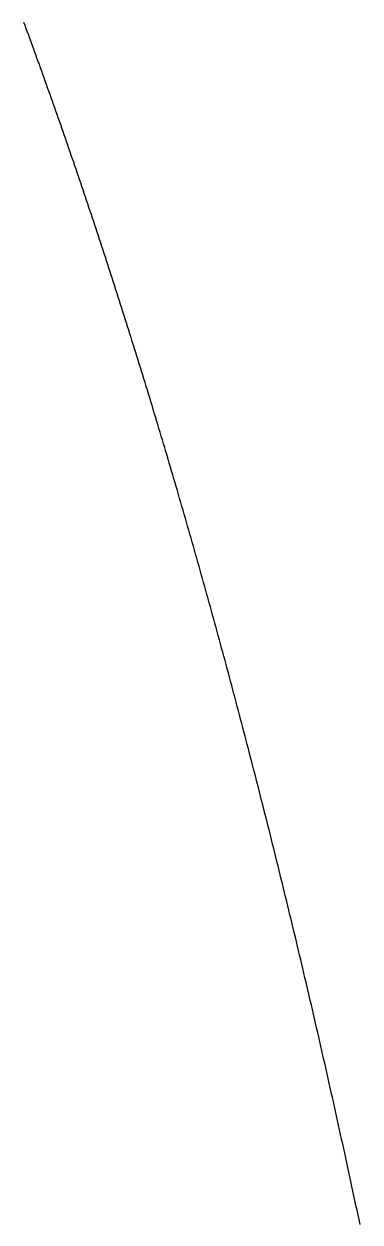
# Model space of a CAD drawing. Extents: x -14 to 314, y -178 to 13.
# Drawn here: x 307.85 to 311.21, y -10.92 to 1.04 of the extents above; entities that cross this region are included whole.
import ezdxf

# ---------------------------------------------------------------- set-up
doc = ezdxf.new("R2010")
doc.units = 0
doc.layers.add('BLACK', color=7, linetype='CONTINUOUS')

msp = doc.modelspace()

# ---------------------------------------------------------------- linework, layer by layer
at = {"layer": 'BLACK', "linetype": 'CONTINUOUS'}
for p, q in [((307.862453, 1.023872), (307.850599, 1.055983)), ((307.874314, 0.991685), (307.862453, 1.023872)), ((307.886166, 0.959465), (307.874314, 0.991685)), ((307.898024, 0.92717), (307.886166, 0.959465)), ((307.909873, 0.894841), (307.898024, 0.92717)), ((307.921729, 0.862437), (307.909873, 0.894841)), ((307.933575, 0.83), (307.921729, 0.862437)), ((307.945427, 0.797487), (307.933575, 0.83)), ((307.95727, 0.764941), (307.945427, 0.797487)), ((307.96912, 0.732319), (307.95727, 0.764941)), ((307.98096, 0.699665), (307.96912, 0.732319)), ((307.992806, 0.666934), (307.98096, 0.699665)), ((308.004643, 0.634171), (307.992806, 0.666934)), ((308.016486, 0.601331), (308.004643, 0.634171)), ((308.028319, 0.568459), (308.016486, 0.601331)), ((308.040159, 0.535511), (308.028319, 0.568459)), ((308.051989, 0.50253), (308.040159, 0.535511)), ((308.063825, 0.469472), (308.051989, 0.50253)), ((308.075652, 0.436382), (308.063825, 0.469472)), ((308.087484, 0.403216), (308.075652, 0.436382)), ((308.099307, 0.370017), (308.087484, 0.403216)), ((308.111136, 0.336741), (308.099307, 0.370017)), ((308.122955, 0.303433), (308.111136, 0.336741)), ((308.13478, 0.270048), (308.122955, 0.303433)), ((308.146596, 0.236631), (308.13478, 0.270048)), ((308.158417, 0.203137), (308.146596, 0.236631)), ((308.170228, 0.169611), (308.158417, 0.203137)), ((308.182046, 0.136008), (308.170228, 0.169611)), ((308.193853, 0.102372), (308.182046, 0.136008)), ((308.205666, 0.06866), (308.193853, 0.102372)), ((308.217469, 0.034915), (308.205666, 0.06866)), ((308.229278, 0.001093), (308.217469, 0.034915)), ((308.241077, -0.032761), (308.229278, 0.001093)), ((308.252882, -0.066692), (308.241077, -0.032761)), ((308.264676, -0.100655), (308.252882, -0.066692)), ((308.276477, -0.134695), (308.264676, -0.100655)), ((308.288267, -0.168768), (308.276477, -0.134695)), ((308.300062, -0.202918), (308.288267, -0.168768)), ((308.311848, -0.2371), (308.300062, -0.202918)), ((308.323639, -0.271359), (308.311848, -0.2371)), ((308.33542, -0.305651), (308.323639, -0.271359)), ((308.347206, -0.340019), (308.33542, -0.305651)), ((308.358982, -0.37442), (308.347206, -0.340019)), ((308.370763, -0.408898), (308.358982, -0.37442)), ((308.382534, -0.443409), (308.370763, -0.408898)), ((308.394311, -0.477996), (308.382534, -0.443409)), ((308.406077, -0.512616), (308.394311, -0.477996)), ((308.417848, -0.547313), (308.406077, -0.512616)), ((308.429609, -0.582042), (308.417848, -0.547313)), ((308.441375, -0.616849), (308.429609, -0.582042)), ((308.453131, -0.651687), (308.441375, -0.616849)), ((308.464891, -0.686603), (308.453131, -0.651687)), ((308.476642, -0.721552), (308.464891, -0.686603)), ((308.488397, -0.756577), (308.476642, -0.721552)), ((308.500142, -0.791635), (308.488397, -0.756577)), ((308.511891, -0.82677), (308.500142, -0.791635)), ((308.523631, -0.861938), (308.511891, -0.82677)), ((308.535375, -0.897182), (308.523631, -0.861938)), ((308.547108, -0.932459), (308.535375, -0.897182)), ((308.558847, -0.967813), (308.547108, -0.932459)), ((308.570574, -1.0032), (308.558847, -0.967813)), ((308.582307, -1.038664), (308.570574, -1.0032)), ((308.594029, -1.07416), (308.582307, -1.038664)), ((308.605755, -1.109733), (308.594029, -1.07416)), ((308.617471, -1.145339), (308.605755, -1.109733)), ((308.629191, -1.181021), (308.617471, -1.145339)), ((308.640901, -1.216737), (308.629191, -1.181021)), ((308.652615, -1.252529), (308.640901, -1.216737)), ((308.664318, -1.288354), (308.652615, -1.252529)), ((308.676025, -1.324256), (308.664318, -1.288354)), ((308.687723, -1.36019), (308.676025, -1.324256)), ((308.699424, -1.396201), (308.687723, -1.36019)), ((308.711114, -1.432245), (308.699424, -1.396201)), ((308.722809, -1.468366), (308.711114, -1.432245)), ((308.734492, -1.504519), (308.722809, -1.468366)), ((308.74618, -1.54075), (308.734492, -1.504519)), ((308.757857, -1.577013), (308.74618, -1.54075)), ((308.769538, -1.613353), (308.757857, -1.577013)), ((308.781209, -1.649725), (308.769538, -1.613353)), ((308.792883, -1.686174), (308.781209, -1.649725)), ((308.804546, -1.722656), (308.792883, -1.686174)), ((308.816213, -1.759215), (308.804546, -1.722656)), ((308.827869, -1.795806), (308.816213, -1.759215)), ((308.839529, -1.832475), (308.827869, -1.795806)), ((308.851178, -1.869175), (308.839529, -1.832475)), ((308.86283, -1.905953), (308.851178, -1.869175)), ((308.874472, -1.942763), (308.86283, -1.905953)), ((308.886117, -1.97965), (308.874472, -1.942763)), ((308.897751, -2.016569), (308.886117, -1.97965)), ((308.909388, -2.053566), (308.897751, -2.016569)), ((308.921015, -2.090594), (308.909388, -2.053566)), ((308.932645, -2.1277), (308.921015, -2.090594)), ((308.944264, -2.164838), (308.932645, -2.1277)), ((308.955886, -2.202053), (308.944264, -2.164838)), ((308.967497, -2.2393), (308.955886, -2.202053)), ((308.979111, -2.276624), (308.967497, -2.2393)), ((308.990714, -2.313981), (308.979111, -2.276624)), ((309.00232, -2.351414), (308.990714, -2.313981)), ((309.013915, -2.388879), (309.00232, -2.351414)), ((309.025513, -2.426422), (309.013915, -2.388879)), ((309.037099, -2.463997), (309.025513, -2.426422)), ((309.048689, -2.501648), (309.037099, -2.463997)), ((309.060268, -2.539332), (309.048689, -2.501648)), ((309.071849, -2.577093), (309.060268, -2.539332)), ((309.083419, -2.614885), (309.071849, -2.577093)), ((309.094992, -2.652755), (309.083419, -2.614885)), ((309.106553, -2.690657), (309.094992, -2.652755)), ((309.118117, -2.728635), (309.106553, -2.690657)), ((309.12967, -2.766646), (309.118117, -2.728635)), ((309.141225, -2.804733), (309.12967, -2.766646)), ((309.152769, -2.842853), (309.141225, -2.804733)), ((309.164315, -2.881049), (309.152769, -2.842853)), ((309.17585, -2.919277), (309.164315, -2.881049)), ((309.187388, -2.957582), (309.17585, -2.919277)), ((309.198914, -2.995919), (309.187388, -2.957582)), ((309.210442, -3.034333), (309.198914, -2.995919)), ((309.221959, -3.072778), (309.210442, -3.034333)), ((309.233478, -3.111301), (309.221959, -3.072778)), ((309.244985, -3.149855), (309.233478, -3.111301)), ((309.256495, -3.188486), (309.244985, -3.149855)), ((309.267992, -3.227148), (309.256495, -3.188486)), ((309.279492, -3.265888), (309.267992, -3.227148)), ((309.290981, -3.304659), (309.279492, -3.265888)), ((309.302471, -3.343507), (309.290981, -3.304659)), ((309.31395, -3.382386), (309.302471, -3.343507)), ((309.32543, -3.421342), (309.31395, -3.382386)), ((309.336899, -3.46033), (309.32543, -3.421342)), ((309.34837, -3.499394), (309.336899, -3.46033)), ((309.359829, -3.53849), (309.34837, -3.499394)), ((309.371289, -3.577662), (309.359829, -3.53849)), ((309.382738, -3.616866), (309.371289, -3.577662)), ((309.394188, -3.656147), (309.382738, -3.616866)), ((309.405627, -3.695458), (309.394188, -3.656147)), ((309.417067, -3.734847), (309.405627, -3.695458)), ((309.428495, -3.774267), (309.417067, -3.734847)), ((309.439925, -3.813763), (309.428495, -3.774267)), ((309.451343, -3.853291), (309.439925, -3.813763)), ((309.462762, -3.892895), (309.451343, -3.853291)), ((309.474169, -3.93253), (309.462762, -3.892895)), ((309.485577, -3.972242), (309.474169, -3.93253)), ((309.496974, -4.011985), (309.485577, -3.972242)), ((309.508371, -4.051804), (309.496974, -4.011985)), ((309.519757, -4.091655), (309.508371, -4.051804)), ((309.531143, -4.131581), (309.519757, -4.091655)), ((309.542518, -4.171539), (309.531143, -4.131581)), ((309.553894, -4.211573), (309.542518, -4.171539)), ((309.565257, -4.251638), (309.553894, -4.211573)), ((309.576621, -4.29178), (309.565257, -4.251638)), ((309.587973, -4.331952), (309.576621, -4.29178)), ((309.599326, -4.372201), (309.587973, -4.331952)), ((309.610667, -4.41248), (309.599326, -4.372201)), ((309.622008, -4.452835), (309.610667, -4.41248)), ((309.633338, -4.493222), (309.622008, -4.452835)), ((309.644667, -4.533684), (309.633338, -4.493222)), ((309.655985, -4.574177), (309.644667, -4.533684)), ((309.667303, -4.614746), (309.655985, -4.574177)), ((309.678609, -4.655346), (309.667303, -4.614746)), ((309.689915, -4.696022), (309.678609, -4.655346)), ((309.701209, -4.736728), (309.689915, -4.696022)), ((309.712503, -4.77751), (309.701209, -4.736728)), ((309.723785, -4.818323), (309.712503, -4.77751)), ((309.735067, -4.859212), (309.723785, -4.818323)), ((309.746336, -4.900131), (309.735067, -4.859212)), ((309.757606, -4.941125), (309.746336, -4.900131)), ((309.768863, -4.982151), (309.757606, -4.941125)), ((309.78012, -5.023252), (309.768863, -4.982151)), ((309.791365, -5.064383), (309.78012, -5.023252)), ((309.80261, -5.10559), (309.791365, -5.064383)), ((309.813842, -5.146827), (309.80261, -5.10559)), ((309.825074, -5.188139), (309.813842, -5.146827)), ((309.836294, -5.229482), (309.825074, -5.188139)), ((309.847513, -5.2709), (309.836294, -5.229482)), ((309.858719, -5.312349), (309.847513, -5.2709)), ((309.869925, -5.353873), (309.858719, -5.312349)), ((309.881119, -5.395427), (309.869925, -5.353873)), ((309.892312, -5.437055), (309.881119, -5.395427)), ((309.903492, -5.478715), (309.892312, -5.437055)), ((309.914672, -5.520449), (309.903492, -5.478715)), ((309.925839, -5.562213), (309.914672, -5.520449)), ((309.937006, -5.604052), (309.925839, -5.562213)), ((309.94816, -5.645922), (309.937006, -5.604052)), ((309.959312, -5.687866), (309.94816, -5.645922)), ((309.970453, -5.72984), (309.959312, -5.687866)), ((309.981592, -5.771888), (309.970453, -5.72984)), ((309.992718, -5.813967), (309.981592, -5.771888)), ((310.003844, -5.85612), (309.992718, -5.813967)), ((310.014956, -5.898303), (310.003844, -5.85612)), ((310.026068, -5.940561), (310.014956, -5.898303)), ((310.037166, -5.982848), (310.026068, -5.940561)), ((310.048264, -6.02521), (310.037166, -5.982848)), ((310.059348, -6.067601), (310.048264, -6.02521)), ((310.070432, -6.110067), (310.059348, -6.067601)), ((310.081502, -6.152562), (310.070432, -6.110067)), ((310.092571, -6.195132), (310.081502, -6.152562)), ((310.103627, -6.237731), (310.092571, -6.195132)), ((310.114681, -6.280404), (310.103627, -6.237731)), ((310.125722, -6.323106), (310.114681, -6.280404)), ((310.136762, -6.365883), (310.125722, -6.323106)), ((310.147789, -6.408689), (310.136762, -6.365883)), ((310.158814, -6.451568), (310.147789, -6.408689)), ((310.169826, -6.494477), (310.158814, -6.451568)), ((310.180836, -6.53746), (310.169826, -6.494477)), ((310.191833, -6.580472), (310.180836, -6.53746)), ((310.202827, -6.623558), (310.191833, -6.580472)), ((310.213809, -6.666672), (310.202827, -6.623558)), ((310.224789, -6.70986), (310.213809, -6.666672)), ((310.235756, -6.753078), (310.224789, -6.70986)), ((310.24672, -6.796368), (310.235756, -6.753078)), ((310.257671, -6.839688), (310.24672, -6.796368)), ((310.26862, -6.883081), (310.257671, -6.839688)), ((310.279556, -6.926502), (310.26862, -6.883081)), ((310.290489, -6.969997), (310.279556, -6.926502)), ((310.301409, -7.013521), (310.290489, -6.969997)), ((310.312327, -7.057117), (310.301409, -7.013521)), ((310.323231, -7.100742), (310.312327, -7.057117)), ((310.334133, -7.14444), (310.323231, -7.100742)), ((310.345021, -7.188167), (310.334133, -7.14444)), ((310.355907, -7.231967), (310.345021, -7.188167)), ((310.366779, -7.275795), (310.355907, -7.231967)), ((310.377649, -7.319695), (310.366779, -7.275795)), ((310.388505, -7.363624), (310.377649, -7.319695)), ((310.399358, -7.407625), (310.388505, -7.363624)), ((310.410197, -7.451655), (310.399358, -7.407625)), ((310.421034, -7.495757), (310.410197, -7.451655)), ((310.431857, -7.539888), (310.421034, -7.495757)), ((310.442677, -7.58409), (310.431857, -7.539888)), ((310.453484, -7.628321), (310.442677, -7.58409)), ((310.464287, -7.672623), (310.453484, -7.628321)), ((310.475077, -7.716954), (310.464287, -7.672623)), ((310.485863, -7.761356), (310.475077, -7.716954)), ((310.496636, -7.805787), (310.485863, -7.761356)), ((310.507405, -7.850289), (310.496636, -7.805787)), ((310.518161, -7.894819), (310.507405, -7.850289)), ((310.528913, -7.93942), (310.518161, -7.894819)), ((310.539651, -7.98405), (310.528913, -7.93942)), ((310.550386, -8.028751), (310.539651, -7.98405)), ((310.561107, -8.073479), (310.550386, -8.028751)), ((310.571825, -8.118279), (310.561107, -8.073479)), ((310.582528, -8.163106), (310.571825, -8.118279)), ((310.593228, -8.208004), (310.582528, -8.163106)), ((310.603914, -8.25293), (310.593228, -8.208004)), ((310.614596, -8.297927), (310.603914, -8.25293)), ((310.625264, -8.342951), (310.614596, -8.297927)), ((310.635928, -8.388045), (310.625264, -8.342951)), ((310.646578, -8.433168), (310.635928, -8.388045)), ((310.657224, -8.47836), (310.646578, -8.433168)), ((310.667856, -8.52358), (310.657224, -8.47836)), ((310.678484, -8.56887), (310.667856, -8.52358)), ((310.689097, -8.614188), (310.678484, -8.56887)), ((310.699707, -8.659575), (310.689097, -8.614188)), ((310.710302, -8.70499), (310.699707, -8.659575)), ((310.720893, -8.750474), (310.710302, -8.70499)), ((310.73147, -8.795986), (310.720893, -8.750474)), ((310.742042, -8.841567), (310.73147, -8.795986)), ((310.7526, -8.887175), (310.742042, -8.841567)), ((310.763154, -8.932852), (310.7526, -8.887175)), ((310.773693, -8.978557), (310.763154, -8.932852)), ((310.784228, -9.02433), (310.773693, -8.978557)), ((310.794748, -9.070131), (310.784228, -9.02433)), ((310.805264, -9.116001), (310.794748, -9.070131)), ((310.815765, -9.161897), (310.805264, -9.116001)), ((310.826261, -9.207862), (310.815765, -9.161897)), ((310.836743, -9.253854), (310.826261, -9.207862)), ((310.84722, -9.299914), (310.836743, -9.253854)), ((310.857683, -9.346001), (310.84722, -9.299914)), ((310.86814, -9.392156), (310.857683, -9.346001)), ((310.878583, -9.438338), (310.86814, -9.392156)), ((310.889021, -9.484588), (310.878583, -9.438338)), ((310.899444, -9.530864), (310.889021, -9.484588)), ((310.909862, -9.577208), (310.899444, -9.530864)), ((310.920266, -9.623579), (310.909862, -9.577208)), ((310.930664, -9.670017), (310.920266, -9.623579)), ((310.941048, -9.716481), (310.930664, -9.670017)), ((310.951425, -9.763013), (310.941048, -9.716481)), ((310.961789, -9.809571), (310.951425, -9.763013)), ((310.972147, -9.856196), (310.961789, -9.809571)), ((310.98249, -9.902848), (310.972147, -9.856196)), ((310.992827, -9.949566), (310.98249, -9.902848)), ((311.00315, -9.99631), (310.992827, -9.949566)), ((311.013466, -10.043121), (311.00315, -9.99631)), ((311.023768, -10.089958), (311.013466, -10.043121)), ((311.034064, -10.136861), (311.023768, -10.089958)), ((311.044346, -10.18379), (311.034064, -10.136861)), ((311.054621, -10.230786), (311.044346, -10.18379)), ((311.064882, -10.277807), (311.054621, -10.230786)), ((311.075136, -10.324894), (311.064882, -10.277807)), ((311.085375, -10.372006), (311.075136, -10.324894)), ((311.095609, -10.419185), (311.085375, -10.372006)), ((311.105827, -10.466389), (311.095609, -10.419185)), ((311.116039, -10.513658), (311.105827, -10.466389)), ((311.126236, -10.560953), (311.116039, -10.513658)), ((311.136426, -10.608313), (311.126236, -10.560953)), ((311.146602, -10.655698), (311.136426, -10.608313)), ((311.156771, -10.703148), (311.146602, -10.655698)), ((311.166925, -10.750624), (311.156771, -10.703148)), ((311.177072, -10.798164), (311.166925, -10.750624)), ((311.187204, -10.84573), (311.177072, -10.798164)), ((311.197329, -10.893359), (311.187204, -10.84573)), ((311.20744, -10.941015), (311.197329, -10.893359))]:
    msp.add_line(p, q, dxfattribs=at)

doc.saveas('drawing.dxf')
